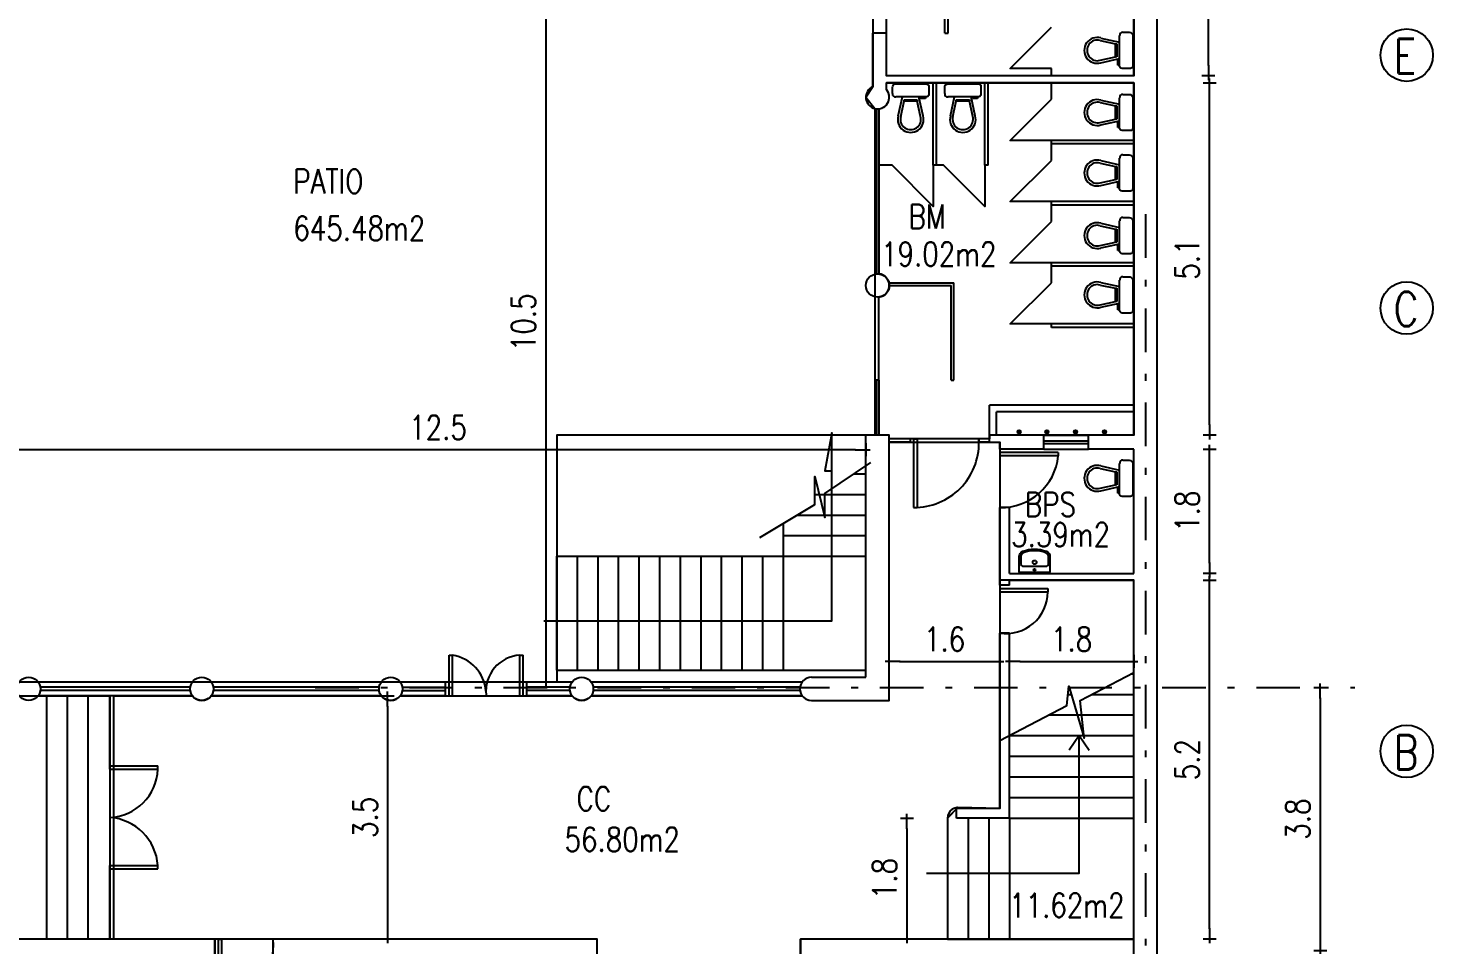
# Model space of a CAD drawing. Extents: x -3099 to -2751, y 5130 to 5248.
# Drawn here: x -3046.69 to -3026.24, y 5175.26 to 5188.6 of the extents above; entities that cross this region are included whole.
import ezdxf

# ---------------------------------------------------------------- set-up
doc = ezdxf.new("R2010")
doc.units = 0
doc.header["$MEASUREMENT"] = 0
doc.linetypes.add('DASHDOT', pattern=[25.4, 12.7, -6.35, 0, -6.35])
doc.layers.get('DEFPOINTS').update_dxf_attribs({"color": 3, "linetype": 'CONTINUOUS', "lineweight": 5})
for name, color, linetype in [('ANTEPECHO', 1, 'CONTINUOUS'), ('COTAS', 7, 'CONTINUOUS'), ('EJE_C', 9, 'DASHDOT'), ('EQUIPAMIENTO', 2, 'CONTINUOUS'), ('ESCALERA', 2, 'CONTINUOUS'), ('MURO', 5, 'CONTINUOUS'), ('PUERTA', 2, 'CONTINUOUS'), ('SUPERF-TEXTO', 2, 'CONTINUOUS'), ('SUPERFICIE', 7, 'CONTINUOUS'), ('TEXTO', 3, 'CONTINUOUS'), ('VENTANA', 2, 'CONTINUOUS')]:
    doc.layers.add(name, color=color, linetype=linetype)
doc.styles.add('cota', font='romans.shx', dxfattribs={"width": 0.8, "height": 0.35})
doc.styles.add('ROMANS', font='romans.shx', dxfattribs={"oblique": 10, "height": 1.3})
doc.styles.add('TEXTO', font='romans.shx', dxfattribs={"width": 0.8, "height": 0.4})
doc.dimstyles.new('ROMANS', dxfattribs={"dimscale": 2, "dimtxt": 0.35, "dimasz": 0.15, "dimexe": 1.25, "dimexo": 0.625, "dimtad": 1, "dimdec": 0, "dimdsep": 46, "dimtxsty": 'cota', "dimcen": 2.5, "dimse1": 1, "dimse2": 1, "dimclrt": 2, "dimadec": 0, "dimazin": 0, "dimtfac": 1, "dimtdec": 0, "dimtmove": 0, "dimatfit": 3, "dimfxl": 0, "dimtolj": 1, "dimtzin": 0, "dimarcsym": 0})

# ---------------------------------------------------------------- blocks, each defined once
blk = doc.blocks.new('COTA_LN')
at = {"layer": 'COTAS'}
for points in [[(-1.05, 0), (0.4, 0)], [(0, 0.63), (0, -0.63)]]:
    blk.add_lwpolyline(points, dxfattribs=at)
at = {"layer": 'COTAS', "color": 20, "const_width": 0.05}
blk.add_lwpolyline([(0, 0.38), (0, -0.38)], dxfattribs=at)
blk = doc.blocks.new('*D28')
at = {"layer": 'COTAS', "color": 0, "lineweight": -2}
blk.add_line((-3046.961, 5196.817), (-3046.961, 5187.497), dxfattribs=at)
at = {"layer": 'DEFPOINTS', "color": 0}
for p in [(-3046.732, 5196.967), (-3046.961, 5187.347), (-3046.172, 5187.347)]:
    blk.add_point(p, dxfattribs=at)
at = {"layer": 'COTAS', "color": 0, "lineweight": -2, "xscale": 0.15, "yscale": 0.15, "zscale": 0.15}
for p, rotation in [((-3046.961, 5196.967), 90), ((-3046.961, 5187.347), 270)]:
    blk.add_blockref('COTA_LN', p, dxfattribs=dict(at, rotation=rotation))
at = {"layer": 'COTAS', "insert": (-3047.286, 5192.157), "char_height": 0.35, "attachment_point": 5, "rotation": 90, "style": 'cota'}
blk.add_mtext('\\A1;9.6', dxfattribs=at)
blk = doc.blocks.new('*D36')
at = {"layer": 'COTAS', "color": 0, "lineweight": -2}
blk.add_line((-3041.459, 5178.738), (-3041.459, 5175.498), dxfattribs=at)
at = {"layer": 'DEFPOINTS', "color": 0}
for p in [(-3041.277, 5178.888), (-3041.459, 5175.348), (-3041.277, 5175.348)]:
    blk.add_point(p, dxfattribs=at)
at = {"layer": 'COTAS', "color": 0, "lineweight": -2, "xscale": 0.15, "yscale": 0.15, "zscale": 0.15}
for p, rotation in [((-3041.459, 5178.888), 90), ((-3041.459, 5175.348), 270)]:
    blk.add_blockref('COTA_LN', p, dxfattribs=dict(at, rotation=rotation))
at = {"layer": 'COTAS', "insert": (-3041.784, 5177.118), "char_height": 0.35, "attachment_point": 5, "rotation": 90, "style": 'cota'}
blk.add_mtext('\\A1;3.5', dxfattribs=at)
blk = doc.blocks.new('*D54')
at = {"layer": 'COTAS', "color": 0, "lineweight": -2}
blk.add_line((-3033.9, 5176.958), (-3033.9, 5175.498), dxfattribs=at)
at = {"layer": 'DEFPOINTS', "color": 0}
for p in [(-3032.407, 5177.108), (-3033.9, 5175.348), (-3032.407, 5175.348)]:
    blk.add_point(p, dxfattribs=at)
at = {"layer": 'COTAS', "color": 0, "lineweight": -2, "xscale": 0.15, "yscale": 0.15, "zscale": 0.15}
for p, rotation in [((-3033.9, 5177.108), 90), ((-3033.9, 5175.348), 270)]:
    blk.add_blockref('COTA_LN', p, dxfattribs=dict(at, rotation=rotation))
at = {"layer": 'COTAS', "insert": (-3034.225, 5176.228), "char_height": 0.35, "attachment_point": 5, "rotation": 90, "style": 'cota'}
blk.add_mtext('\\A1;1.8', dxfattribs=at)
blk = doc.blocks.new('*D55')
at = {"layer": 'COTAS', "color": 0, "lineweight": -2}
blk.add_line((-3034.007, 5179.387), (-3032.697, 5179.387), dxfattribs=at)
at = {"layer": 'DEFPOINTS', "color": 0}
for p in [(-3032.547, 5179.387), (-3034.157, 5178.818), (-3032.547, 5178.818)]:
    blk.add_point(p, dxfattribs=at)
at = {"layer": 'COTAS', "color": 0, "lineweight": -2, "xscale": 0.15, "yscale": 0.15, "zscale": 0.15, "rotation": 180}
blk.add_blockref('COTA_LN', (-3034.157, 5179.387), dxfattribs=at)
at = {"layer": 'COTAS', "color": 0, "lineweight": -2, "xscale": 0.15, "yscale": 0.15, "zscale": 0.15}
blk.add_blockref('COTA_LN', (-3032.547, 5179.387), dxfattribs=at)
at = {"layer": 'COTAS', "insert": (-3033.352, 5179.712), "char_height": 0.35, "attachment_point": 5, "style": 'cota'}
blk.add_mtext('\\A1;1.6', dxfattribs=at)
blk = doc.blocks.new('*D56')
at = {"layer": 'COTAS', "color": 0, "lineweight": -2}
blk.add_line((-3032.257, 5179.387), (-3030.747, 5179.387), dxfattribs=at)
at = {"layer": 'DEFPOINTS', "color": 0}
for p in [(-3032.407, 5179.387), (-3030.597, 5179.387), (-3030.597, 5179.387)]:
    blk.add_point(p, dxfattribs=at)
at = {"layer": 'COTAS', "color": 0, "lineweight": -2, "xscale": 0.15, "yscale": 0.15, "zscale": 0.15, "rotation": 180}
blk.add_blockref('COTA_LN', (-3032.407, 5179.387), dxfattribs=at)
at = {"layer": 'COTAS', "color": 0, "lineweight": -2, "xscale": 0.15, "yscale": 0.15, "zscale": 0.15}
blk.add_blockref('COTA_LN', (-3030.597, 5179.387), dxfattribs=at)
at = {"layer": 'COTAS', "insert": (-3031.502, 5179.712), "char_height": 0.35, "attachment_point": 5, "style": 'cota'}
blk.add_mtext('\\A1;1.8', dxfattribs=at)
blk = doc.blocks.new('*D57')
at = {"layer": 'COTAS', "color": 0, "lineweight": -2}
blk.add_line((-3029.493, 5175.498), (-3029.493, 5180.418), dxfattribs=at)
at = {"layer": 'DEFPOINTS', "color": 0}
for p in [(-3030.597, 5180.568), (-3029.493, 5180.568), (-3030.597, 5175.348)]:
    blk.add_point(p, dxfattribs=at)
at = {"layer": 'COTAS', "color": 0, "lineweight": -2, "xscale": 0.15, "yscale": 0.15, "zscale": 0.15}
for p, rotation in [((-3029.493, 5180.568), 90), ((-3029.493, 5175.348), 270)]:
    blk.add_blockref('COTA_LN', p, dxfattribs=dict(at, rotation=rotation))
at = {"layer": 'COTAS', "insert": (-3029.818, 5177.958), "char_height": 0.35, "attachment_point": 5, "rotation": 90, "style": 'cota'}
blk.add_mtext('\\A1;5.2', dxfattribs=at)
blk = doc.blocks.new('*D58')
at = {"layer": 'COTAS', "color": 0, "lineweight": -2}
blk.add_line((-3029.493, 5180.818), (-3029.493, 5182.328), dxfattribs=at)
at = {"layer": 'DEFPOINTS', "color": 0}
for p in [(-3030.597, 5182.478), (-3029.493, 5182.478), (-3030.597, 5180.668)]:
    blk.add_point(p, dxfattribs=at)
at = {"layer": 'COTAS', "color": 0, "lineweight": -2, "xscale": 0.15, "yscale": 0.15, "zscale": 0.15}
for p, rotation in [((-3029.493, 5182.478), 90), ((-3029.493, 5180.668), 270)]:
    blk.add_blockref('COTA_LN', p, dxfattribs=dict(at, rotation=rotation))
at = {"layer": 'COTAS', "insert": (-3029.818, 5181.573), "char_height": 0.35, "attachment_point": 5, "rotation": 90, "style": 'cota'}
blk.add_mtext('\\A1;1.8', dxfattribs=at)
blk = doc.blocks.new('*D59')
at = {"layer": 'COTAS', "color": 0, "lineweight": -2}
blk.add_line((-3029.494, 5182.828), (-3029.494, 5187.658), dxfattribs=at)
at = {"layer": 'DEFPOINTS', "color": 0}
for p in [(-3030.597, 5187.808), (-3029.494, 5187.808), (-3030.597, 5182.678)]:
    blk.add_point(p, dxfattribs=at)
at = {"layer": 'COTAS', "color": 0, "lineweight": -2, "xscale": 0.15, "yscale": 0.15, "zscale": 0.15}
for p, rotation in [((-3029.494, 5187.808), 90), ((-3029.494, 5182.678), 270)]:
    blk.add_blockref('COTA_LN', p, dxfattribs=dict(at, rotation=rotation))
at = {"layer": 'COTAS', "insert": (-3029.819, 5185.243), "char_height": 0.35, "attachment_point": 5, "rotation": 90, "style": 'cota'}
blk.add_mtext('\\A1;5.1', dxfattribs=at)
blk = doc.blocks.new('*D60')
at = {"layer": 'COTAS', "color": 0, "lineweight": -2}
blk.add_line((-3029.51, 5188.058), (-3029.51, 5192.938), dxfattribs=at)
at = {"layer": 'DEFPOINTS', "color": 0}
for p in [(-3030.597, 5193.088), (-3029.51, 5193.088), (-3030.597, 5187.908)]:
    blk.add_point(p, dxfattribs=at)
at = {"layer": 'COTAS', "color": 0, "lineweight": -2, "xscale": 0.15, "yscale": 0.15, "zscale": 0.15}
for p, rotation in [((-3029.51, 5193.088), 90), ((-3029.51, 5187.908), 270)]:
    blk.add_blockref('COTA_LN', p, dxfattribs=dict(at, rotation=rotation))
at = {"layer": 'COTAS', "insert": (-3029.835, 5190.498), "char_height": 0.35, "attachment_point": 5, "rotation": 90, "style": 'cota'}
blk.add_mtext('\\A1;5.2', dxfattribs=at)
blk = doc.blocks.new('*D66')
at = {"layer": 'COTAS', "color": 0, "lineweight": -2}
blk.add_line((-3034.647, 5182.467), (-3046.805, 5182.467), dxfattribs=at)
at = {"layer": 'DEFPOINTS', "color": 0}
for p in [(-3046.955, 5182.467), (-3046.955, 5180.918), (-3034.497, 5180.918)]:
    blk.add_point(p, dxfattribs=at)
at = {"layer": 'COTAS', "color": 0, "lineweight": -2, "xscale": 0.15, "yscale": 0.15, "zscale": 0.15, "rotation": 180}
blk.add_blockref('COTA_LN', (-3046.955, 5182.467), dxfattribs=at)
at = {"layer": 'COTAS', "color": 0, "lineweight": -2, "xscale": 0.15, "yscale": 0.15, "zscale": 0.15}
blk.add_blockref('COTA_LN', (-3034.497, 5182.467), dxfattribs=at)
at = {"layer": 'COTAS', "insert": (-3040.726, 5182.792), "char_height": 0.35, "attachment_point": 5, "style": 'cota'}
blk.add_mtext('\\A1;12.5', dxfattribs=at)
blk = doc.blocks.new('*D67')
at = {"layer": 'COTAS', "color": 0, "lineweight": -2}
blk.add_line((-3039.157, 5189.408), (-3039.157, 5179.238), dxfattribs=at)
at = {"layer": 'DEFPOINTS', "color": 0}
for p in [(-3040.397, 5189.558), (-3040.615, 5179.088), (-3039.157, 5179.088)]:
    blk.add_point(p, dxfattribs=at)
at = {"layer": 'COTAS', "color": 0, "lineweight": -2, "xscale": 0.15, "yscale": 0.15, "zscale": 0.15}
for p, rotation in [((-3039.157, 5189.558), 90), ((-3039.157, 5179.088), 270)]:
    blk.add_blockref('COTA_LN', p, dxfattribs=dict(at, rotation=rotation))
at = {"layer": 'COTAS', "insert": (-3039.482, 5184.323), "char_height": 0.35, "attachment_point": 5, "rotation": 90, "style": 'cota'}
blk.add_mtext('\\A1;10.5', dxfattribs=at)
blk = doc.blocks.new('*D141')
at = {"layer": 'COTAS', "color": 0, "lineweight": -2}
blk.add_line((-3027.883, 5178.858), (-3027.883, 5175.328), dxfattribs=at)
at = {"layer": 'DEFPOINTS', "color": 0}
for p in [(-3027.378, 5179.008), (-3027.883, 5175.178), (-3027.378, 5175.178)]:
    blk.add_point(p, dxfattribs=at)
at = {"layer": 'COTAS', "color": 0, "lineweight": -2, "xscale": 0.15, "yscale": 0.15, "zscale": 0.15}
for p, rotation in [((-3027.883, 5179.008), 90), ((-3027.883, 5175.178), 270)]:
    blk.add_blockref('COTA_LN', p, dxfattribs=dict(at, rotation=rotation))
at = {"layer": 'COTAS', "insert": (-3028.208, 5177.093), "char_height": 0.35, "attachment_point": 5, "rotation": 90, "style": 'cota'}
blk.add_mtext('\\A1;3.8', dxfattribs=at)

msp = doc.modelspace()

# ---------------------------------------------------------------- hatches: boundary and pattern name
at = {"layer": 'EQUIPAMIENTO'}
h = msp.add_hatch(dxfattribs=at)
h.set_pattern_fill('ANSI31', color=256, scale=0.01, style=0)
h.set_pattern_definition([(45, (-3030.488625, 5168.5772455), (-0.00088388348, 0.00088388348), [])])
h.paths.add_polyline_path([(-3032.242, 5182.728, 1), (-3032.292, 5182.728, 1)])
h = msp.add_hatch(dxfattribs=at)
h.set_pattern_fill('ANSI31', color=256, scale=0.01, style=0)
h.set_pattern_definition([(45, (-3030.084064, 5168.5772455), (-0.00088388348, 0.00088388348), [])])
h.paths.add_polyline_path([(-3031.837, 5182.728, 1), (-3031.887, 5182.728, 1)])
h = msp.add_hatch(dxfattribs=at)
h.set_pattern_fill('ANSI31', color=256, scale=0.01, style=0)
h.set_pattern_definition([(45, (-3029.6674264, 5168.5772455), (-0.00088388348, 0.00088388348), [])])
h.paths.add_polyline_path([(-3031.42, 5182.728, 1), (-3031.47, 5182.728, 1)])
h = msp.add_hatch(dxfattribs=at)
h.set_pattern_fill('ANSI31', color=256, scale=0.01, style=0)
h.set_pattern_definition([(45, (-3029.2447508, 5168.5772455), (-0.00088388348, 0.00088388348), [])])
h.paths.add_polyline_path([(-3030.998, 5182.728, 1), (-3031.048, 5182.728, 1)])

# ---------------------------------------------------------------- linework, layer by layer
at = {"layer": 'ANTEPECHO'}
for p, q in [((-3031.907, 5182.678), (-3031.257, 5182.678)), ((-3031.907, 5182.478), (-3031.257, 5182.478)), ((-3044.302, 5179.088), (-3046.547, 5179.088)), ((-3041.552, 5179.088), (-3044.027, 5179.088)), ((-3040.615, 5179.088), (-3041.277, 5179.088)), ((-3040.615, 5178.888), (-3040.615, 5179.088)), ((-3039.435, 5178.888), (-3039.435, 5179.088)), ((-3038.772, 5179.088), (-3039.435, 5179.088)), ((-3035.425, 5179.088), (-3038.497, 5179.088)), ((-3044.302, 5178.888), (-3046.547, 5178.888)), ((-3041.552, 5178.888), (-3044.027, 5178.888)), ((-3040.615, 5178.888), (-3041.277, 5178.888)), ((-3038.772, 5178.888), (-3039.435, 5178.888)), ((-3035.425, 5178.888), (-3038.497, 5178.888))]:
    msp.add_line(p, q, dxfattribs=at)
at = {"layer": 'COTAS'}
msp.add_lwpolyline([(-3030.597, 5175.008), (-3030.597, 5175.348)], dxfattribs=at)
at = {"layer": 'EJE_C', "ltscale": 0.05}
for p, q in [((-3030.427, 5185.895), (-3030.427, 5166.583)), ((-3042.513, 5179.008), (-3027.378, 5179.008))]:
    msp.add_line(p, q, dxfattribs=at)
at = {"layer": 'EJE_C', "linetype": 'Continuous', "ltscale": 0.05}
for centre in [(-3026.624, 5188.21), (-3026.624, 5184.53), (-3026.624, 5178.08)]:
    msp.add_circle(centre, 0.382, dxfattribs=at)
at = {"layer": 'EQUIPAMIENTO'}
for p, q in [((-3033.347, 5188.528), (-3033.347, 5189.508)), ((-3033.297, 5188.528), (-3033.297, 5189.558)), ((-3033.347, 5188.528), (-3033.297, 5188.528)), ((-3033.517, 5186.608), (-3033.517, 5187.808)), ((-3033.467, 5186.608), (-3033.467, 5187.808)), ((-3032.767, 5186.608), (-3032.767, 5187.808)), ((-3032.717, 5186.608), (-3032.717, 5187.808)), ((-3031.797, 5187.568), (-3031.797, 5187.808)), ((-3030.597, 5186.968), (-3031.797, 5186.968)), ((-3031.797, 5186.678), (-3031.797, 5186.968)), ((-3030.597, 5186.918), (-3031.797, 5186.918)), ((-3034.117, 5186.608), (-3034.307, 5186.608)), ((-3033.367, 5186.608), (-3033.517, 5186.608)), ((-3032.717, 5186.608), (-3032.767, 5186.608)), ((-3030.597, 5186.078), (-3031.797, 5186.078)), ((-3031.797, 5185.788), (-3031.797, 5186.078)), ((-3030.597, 5186.028), (-3031.797, 5186.028)), ((-3030.597, 5185.188), (-3031.797, 5185.188)), ((-3031.797, 5184.898), (-3031.797, 5185.188)), ((-3030.597, 5185.138), (-3031.797, 5185.138)), ((-3030.597, 5184.298), (-3031.797, 5184.298)), ((-3031.797, 5184.248), (-3031.797, 5184.298)), ((-3030.597, 5184.248), (-3031.797, 5184.248)), ((-3030.597, 5183.118), (-3032.697, 5183.118)), ((-3032.697, 5182.578), (-3032.697, 5183.118)), ((-3030.597, 5183.018), (-3032.597, 5183.018)), ((-3032.597, 5182.678), (-3032.597, 5183.018))]:
    msp.add_line(p, q, dxfattribs=at)
at = {"layer": 'EQUIPAMIENTO', "color": 2}
for p, q in [((-3031.086, 5188.423), (-3030.865, 5188.375)), ((-3030.803, 5188.063), (-3030.803, 5188.495)), ((-3031.086, 5188.135), (-3030.865, 5188.183)), ((-3030.865, 5188.183), (-3030.865, 5188.375)), ((-3030.865, 5188.375), (-3030.846, 5188.375)), ((-3030.846, 5188.183), (-3030.865, 5188.183)), ((-3030.846, 5188.375), (-3030.846, 5188.183)), ((-3031.797, 5187.908), (-3031.797, 5188.015)), ((-3030.827, 5188.135), (-3030.803, 5188.135)), ((-3030.827, 5188.063), (-3030.827, 5188.135)), ((-3030.803, 5188.063), (-3030.827, 5188.063)), ((-3033.629, 5187.602), (-3034.061, 5187.602)), ((-3033.701, 5187.578), (-3033.701, 5187.602)), ((-3033.629, 5187.578), (-3033.701, 5187.578)), ((-3033.629, 5187.602), (-3033.629, 5187.578)), ((-3032.87, 5187.602), (-3033.302, 5187.602)), ((-3032.942, 5187.578), (-3032.942, 5187.602)), ((-3032.87, 5187.578), (-3032.942, 5187.578)), ((-3032.87, 5187.602), (-3032.87, 5187.578)), ((-3030.803, 5187.159), (-3030.803, 5187.591)), ((-3033.989, 5187.318), (-3033.941, 5187.539)), ((-3033.941, 5187.539), (-3033.941, 5187.558)), ((-3033.941, 5187.558), (-3033.749, 5187.558)), ((-3033.749, 5187.539), (-3033.941, 5187.539)), ((-3033.749, 5187.558), (-3033.749, 5187.539)), ((-3033.701, 5187.318), (-3033.749, 5187.539)), ((-3033.23, 5187.318), (-3033.182, 5187.539)), ((-3033.182, 5187.539), (-3033.182, 5187.558)), ((-3033.182, 5187.558), (-3032.99, 5187.558)), ((-3032.99, 5187.539), (-3033.182, 5187.539)), ((-3032.99, 5187.558), (-3032.99, 5187.539)), ((-3032.942, 5187.318), (-3032.99, 5187.539)), ((-3031.086, 5187.519), (-3030.865, 5187.471)), ((-3030.865, 5187.279), (-3030.865, 5187.471)), ((-3030.865, 5187.471), (-3030.846, 5187.471)), ((-3030.846, 5187.471), (-3030.846, 5187.279)), ((-3031.086, 5187.231), (-3030.865, 5187.279)), ((-3030.846, 5187.279), (-3030.865, 5187.279)), ((-3030.827, 5187.231), (-3030.803, 5187.231)), ((-3030.827, 5187.159), (-3030.827, 5187.231)), ((-3030.803, 5187.159), (-3030.827, 5187.159)), ((-3031.086, 5186.639), (-3030.865, 5186.591)), ((-3030.865, 5186.399), (-3030.865, 5186.591)), ((-3030.865, 5186.591), (-3030.846, 5186.591)), ((-3030.846, 5186.591), (-3030.846, 5186.399)), ((-3030.803, 5186.279), (-3030.803, 5186.711)), ((-3031.086, 5186.351), (-3030.865, 5186.399)), ((-3030.846, 5186.399), (-3030.865, 5186.399)), ((-3030.827, 5186.351), (-3030.803, 5186.351)), ((-3030.827, 5186.279), (-3030.827, 5186.351)), ((-3030.803, 5186.279), (-3030.827, 5186.279)), ((-3031.086, 5185.728), (-3030.865, 5185.68)), ((-3030.803, 5185.368), (-3030.803, 5185.8)), ((-3030.865, 5185.68), (-3030.846, 5185.68)), ((-3030.865, 5185.488), (-3030.865, 5185.68)), ((-3030.846, 5185.68), (-3030.846, 5185.488)), ((-3031.086, 5185.44), (-3030.865, 5185.488)), ((-3030.846, 5185.488), (-3030.865, 5185.488)), ((-3030.827, 5185.368), (-3030.827, 5185.44)), ((-3030.827, 5185.44), (-3030.803, 5185.44)), ((-3030.803, 5185.368), (-3030.827, 5185.368)), ((-3030.803, 5184.505), (-3030.803, 5184.937)), ((-3031.086, 5184.865), (-3030.865, 5184.817)), ((-3030.865, 5184.625), (-3030.865, 5184.817)), ((-3030.865, 5184.817), (-3030.846, 5184.817)), ((-3030.846, 5184.817), (-3030.846, 5184.625)), ((-3031.086, 5184.577), (-3030.865, 5184.625)), ((-3030.846, 5184.625), (-3030.865, 5184.625)), ((-3030.827, 5184.577), (-3030.803, 5184.577)), ((-3030.827, 5184.505), (-3030.827, 5184.577)), ((-3030.803, 5184.505), (-3030.827, 5184.505)), ((-3030.803, 5181.836), (-3030.803, 5182.268)), ((-3031.086, 5182.196), (-3030.865, 5182.148)), ((-3030.865, 5182.148), (-3030.846, 5182.148)), ((-3030.865, 5181.956), (-3030.865, 5182.148)), ((-3030.846, 5182.148), (-3030.846, 5181.956)), ((-3031.086, 5181.908), (-3030.865, 5181.956)), ((-3030.846, 5181.956), (-3030.865, 5181.956)), ((-3030.827, 5181.836), (-3030.827, 5181.908)), ((-3030.827, 5181.908), (-3030.803, 5181.908)), ((-3030.803, 5181.836), (-3030.827, 5181.836)), ((-3032.241, 5180.915), (-3032.241, 5180.798)), ((-3031.841, 5180.798), (-3031.841, 5180.915)), ((-3032.217, 5180.774), (-3031.865, 5180.774))]:
    msp.add_line(p, q, dxfattribs=at)
at = {"layer": 'EQUIPAMIENTO'}
for points in [[(-3031.797, 5188.015), (-3032.397, 5188.015), (-3031.797, 5188.615)], [(-3031.797, 5186.968), (-3032.397, 5186.968), (-3031.797, 5187.568)], [(-3033.517, 5186.608), (-3033.517, 5186.008), (-3034.117, 5186.608)], [(-3032.767, 5186.608), (-3032.767, 5186.008), (-3033.367, 5186.608)], [(-3031.797, 5186.078), (-3032.397, 5186.078), (-3031.797, 5186.678)], [(-3031.797, 5185.188), (-3032.397, 5185.188), (-3031.797, 5185.788)], [(-3031.797, 5184.298), (-3032.397, 5184.298), (-3031.797, 5184.898)]]:
    msp.add_lwpolyline(points, dxfattribs=at)
at = {"layer": 'EQUIPAMIENTO', "color": 2}
for points in [[(-3031.079, 5188.459), (-3030.803, 5188.399)], [(-3031.079, 5188.099), (-3030.803, 5188.159)], [(-3034.025, 5187.326), (-3033.965, 5187.602)], [(-3033.665, 5187.326), (-3033.725, 5187.602)], [(-3033.266, 5187.326), (-3033.206, 5187.602)], [(-3032.906, 5187.326), (-3032.966, 5187.602)], [(-3031.079, 5187.555), (-3030.803, 5187.495)], [(-3031.079, 5187.195), (-3030.803, 5187.255)], [(-3031.079, 5186.675), (-3030.803, 5186.615)], [(-3031.079, 5186.315), (-3030.803, 5186.375)], [(-3031.079, 5185.764), (-3030.803, 5185.704)], [(-3031.079, 5185.404), (-3030.803, 5185.464)], [(-3031.079, 5184.901), (-3030.803, 5184.841)], [(-3031.079, 5184.541), (-3030.803, 5184.601)], [(-3031.079, 5182.232), (-3030.803, 5182.172)], [(-3031.079, 5181.872), (-3030.803, 5181.932)]]:
    msp.add_lwpolyline(points, dxfattribs=at)
for points in [[(-3030.611, 5188.495), (-3030.611, 5188.051, -0.333333), (-3030.647, 5188.015), (-3030.767, 5188.015, -0.44472), (-3030.803, 5188.063)], [(-3030.755, 5188.543), (-3030.665, 5188.543, -0.388603), (-3030.611, 5188.495)], [(-3034.109, 5187.65), (-3034.109, 5187.74, -0.388603), (-3034.061, 5187.794)], [(-3034.061, 5187.794), (-3033.617, 5187.794, -0.333333), (-3033.581, 5187.758), (-3033.581, 5187.638, -0.44472), (-3033.629, 5187.602)], [(-3033.35, 5187.65), (-3033.35, 5187.74, -0.388603), (-3033.302, 5187.794)], [(-3033.302, 5187.794), (-3032.858, 5187.794, -0.333333), (-3032.822, 5187.758), (-3032.822, 5187.638, -0.44472), (-3032.87, 5187.602)], [(-3030.611, 5187.591), (-3030.611, 5187.147, -0.333333), (-3030.647, 5187.111), (-3030.767, 5187.111, -0.44472), (-3030.803, 5187.159)], [(-3030.755, 5187.639), (-3030.665, 5187.639, -0.388603), (-3030.611, 5187.591)], [(-3030.755, 5186.759), (-3030.665, 5186.759, -0.388603), (-3030.611, 5186.711)], [(-3030.611, 5186.711), (-3030.611, 5186.267, -0.333333), (-3030.647, 5186.231), (-3030.767, 5186.231, -0.44472), (-3030.803, 5186.279)], [(-3030.611, 5185.8), (-3030.611, 5185.356, -0.333333), (-3030.647, 5185.32), (-3030.767, 5185.32, -0.44472), (-3030.803, 5185.368)], [(-3030.755, 5185.848), (-3030.665, 5185.848, -0.388603), (-3030.611, 5185.8)], [(-3030.611, 5184.937), (-3030.611, 5184.493, -0.333333), (-3030.647, 5184.457), (-3030.767, 5184.457, -0.44472), (-3030.803, 5184.505)], [(-3030.755, 5184.985), (-3030.665, 5184.985, -0.388603), (-3030.611, 5184.937)], [(-3030.611, 5182.268), (-3030.611, 5181.824, -0.333333), (-3030.647, 5181.788), (-3030.767, 5181.788, -0.44472), (-3030.803, 5181.836)], [(-3030.755, 5182.316), (-3030.665, 5182.316, -0.388603), (-3030.611, 5182.268)]]:
    msp.add_lwpolyline(points, format="xyb", dxfattribs=at)
msp.add_lwpolyline([(-3032.265, 5180.69), (-3032.265, 5180.915, -0.310029), (-3032.214, 5180.99, -0.186244), (-3031.868, 5180.99, -0.310029), (-3031.817, 5180.915), (-3031.817, 5180.69, -0.414214), (-3031.825, 5180.682), (-3032.257, 5180.682, -0.414214)], format="xyb", close=True, dxfattribs=at)
at = {"layer": 'EQUIPAMIENTO'}
for centre in [(-3032.267, 5182.728), (-3031.862, 5182.728), (-3031.445, 5182.728), (-3031.023, 5182.728)]:
    msp.add_circle(centre, 0.025, dxfattribs=at)
at = {"layer": 'EQUIPAMIENTO', "color": 2}
for centre, radius in [((-3032.041, 5180.83), 0.028), ((-3032.041, 5180.72), 0.014)]:
    msp.add_circle(centre, radius, dxfattribs=at)
for centre, radius, start, end in [((-3031.131, 5188.279), 0.188, 73.7398, 286.2602), ((-3031.128, 5188.279), 0.15, 73.7398, 286.2602), ((-3030.762, 5188.502), 0.0412, 79.5085, 190.4915), ((-3034.068, 5187.642), 0.0412, 169.5085, 280.4915), ((-3033.309, 5187.642), 0.0412, 169.5085, 280.4915), ((-3031.131, 5187.375), 0.188, 73.7398, 286.2602), ((-3030.762, 5187.599), 0.0412, 79.5085, 190.4915), ((-3031.128, 5187.375), 0.15, 73.7398, 286.2602), ((-3033.845, 5187.273), 0.188, 163.7398, 16.2602), ((-3033.845, 5187.276), 0.15, 163.7398, 16.2602), ((-3033.086, 5187.273), 0.188, 163.7398, 16.2602), ((-3033.086, 5187.276), 0.15, 163.7398, 16.2602), ((-3030.762, 5186.719), 0.0412, 79.5085, 190.4915), ((-3031.131, 5186.495), 0.188, 73.7398, 286.2602), ((-3031.128, 5186.495), 0.15, 73.7398, 286.2602), ((-3031.131, 5185.584), 0.188, 73.7398, 286.2602), ((-3031.128, 5185.584), 0.15, 73.7398, 286.2602), ((-3030.762, 5185.808), 0.0412, 79.5085, 190.4915), ((-3031.131, 5184.721), 0.188, 73.7398, 286.2602), ((-3030.762, 5184.945), 0.0412, 79.5085, 190.4915), ((-3031.128, 5184.721), 0.15, 73.7398, 286.2602), ((-3030.762, 5182.276), 0.0412, 79.5085, 190.4915), ((-3031.131, 5182.052), 0.188, 73.7398, 286.2602), ((-3031.128, 5182.052), 0.15, 73.7398, 286.2602), ((-3032.185, 5180.915), 0.056, 111.0996, 179.9994), ((-3032.041, 5180.542), 0.456, 68.8992, 111.0996), ((-3031.897, 5180.915), 0.056, 359.9994, 68.8992), ((-3032.217, 5180.798), 0.024, 179.9994, 269.9994), ((-3031.865, 5180.798), 0.024, 269.9994, 359.9994)]:
    msp.add_arc(centre, radius, start, end, dxfattribs=at)
at = {"layer": 'ESCALERA'}
for p, q in [((-3034.157, 5184.898), (-3033.217, 5184.898)), ((-3034.157, 5184.858), (-3033.257, 5184.858)), ((-3033.257, 5183.478), (-3033.257, 5184.858)), ((-3033.217, 5183.478), (-3033.217, 5184.898)), ((-3033.257, 5183.478), (-3033.217, 5183.478)), ((-3034.668, 5182.118), (-3034.497, 5182.118)), ((-3035.239, 5181.818), (-3034.497, 5181.818)), ((-3035.496, 5181.518), (-3034.497, 5181.518)), ((-3035.697, 5179.258), (-3035.697, 5181.397)), ((-3035.697, 5181.218), (-3034.497, 5181.218)), ((-3038.997, 5180.918), (-3034.497, 5180.918)), ((-3038.997, 5179.258), (-3038.997, 5180.918)), ((-3038.697, 5179.258), (-3038.697, 5180.918)), ((-3038.397, 5179.258), (-3038.397, 5180.918)), ((-3038.097, 5179.258), (-3038.097, 5180.918)), ((-3037.797, 5179.258), (-3037.797, 5180.918)), ((-3037.497, 5179.258), (-3037.497, 5180.918)), ((-3037.197, 5179.258), (-3037.197, 5180.918)), ((-3036.897, 5179.258), (-3036.897, 5180.918)), ((-3036.597, 5179.258), (-3036.597, 5180.918)), ((-3036.297, 5179.258), (-3036.297, 5180.918)), ((-3035.997, 5179.258), (-3035.997, 5180.918)), ((-3038.997, 5179.258), (-3034.497, 5179.258)), ((-3030.628, 5179.208), (-3030.597, 5179.208)), ((-3046.425, 5178.888), (-3046.425, 5175.348)), ((-3046.125, 5178.888), (-3046.125, 5175.348)), ((-3045.825, 5178.888), (-3045.825, 5175.348)), ((-3031.557, 5178.908), (-3031.509, 5178.908)), ((-3031.205, 5178.908), (-3030.597, 5178.908)), ((-3031.841, 5178.608), (-3030.597, 5178.608)), ((-3032.407, 5178.308), (-3030.597, 5178.308)), ((-3032.407, 5178.008), (-3030.597, 5178.008)), ((-3032.407, 5177.708), (-3030.597, 5177.708)), ((-3032.407, 5177.408), (-3030.597, 5177.408)), ((-3033.307, 5177.108), (-3033.307, 5175.348)), ((-3033.007, 5177.108), (-3033.007, 5175.348)), ((-3032.707, 5177.108), (-3032.707, 5175.348)), ((-3032.407, 5177.108), (-3032.407, 5175.348)), ((-3032.407, 5177.108), (-3030.597, 5177.108))]:
    msp.add_line(p, q, dxfattribs=at)
at = {"layer": 'ESCALERA', "color": 3}
for points in [[(-3039.186, 5179.98), (-3034.993, 5179.98), (-3034.993, 5182.713), (-3035.095, 5182.16), (-3034.993, 5182.16)], [(-3033.615, 5176.308), (-3031.394, 5176.308), (-3031.394, 5178.308)], [(-3031.394, 5178.308), (-3031.538, 5178.094)], [(-3031.394, 5178.308), (-3031.249, 5178.094)]]:
    msp.add_lwpolyline(points, dxfattribs=at)
at = {"layer": 'ESCALERA'}
msp.add_lwpolyline([(-3036.04, 5181.192), (-3035.239, 5181.672), (-3035.239, 5182.079), (-3035.094, 5181.483), (-3035.094, 5181.832), (-3034.424, 5182.282)], dxfattribs=at)
msp.add_arc((-3033.157, 5177.112), 0.15, 64.5245, 181.7271, dxfattribs=at)
at = {"layer": 'MURO'}
for p, q in [((-3030.257, 5168.708), (-3030.257, 5195.488)), ((-3030.597, 5187.908), (-3030.597, 5193.088)), ((-3034.397, 5187.753), (-3034.397, 5188.528)), ((-3034.197, 5188.528), (-3034.397, 5188.528)), ((-3034.197, 5187.908), (-3034.197, 5188.528)), ((-3030.597, 5187.908), (-3034.197, 5187.908)), ((-3030.597, 5187.808), (-3034.197, 5187.808)), ((-3034.197, 5187.707), (-3034.197, 5187.808)), ((-3030.597, 5182.678), (-3030.597, 5187.808)), ((-3034.497, 5179.158), (-3034.497, 5182.678)), ((-3034.157, 5182.678), (-3034.497, 5182.678)), ((-3034.157, 5178.818), (-3034.157, 5182.678)), ((-3031.907, 5182.678), (-3032.597, 5182.678)), ((-3031.907, 5182.478), (-3031.907, 5182.678)), ((-3030.597, 5182.678), (-3031.257, 5182.678)), ((-3031.257, 5182.478), (-3031.257, 5182.678)), ((-3032.697, 5182.578), (-3032.547, 5182.578)), ((-3032.547, 5182.478), (-3032.547, 5182.578)), ((-3031.907, 5182.478), (-3032.547, 5182.478)), ((-3030.597, 5182.478), (-3031.257, 5182.478)), ((-3030.597, 5180.668), (-3030.597, 5182.478)), ((-3032.547, 5180.498), (-3032.547, 5181.628)), ((-3032.407, 5181.628), (-3032.547, 5181.628)), ((-3032.407, 5180.668), (-3032.407, 5181.628)), ((-3032.407, 5180.668), (-3030.597, 5180.668)), ((-3032.407, 5180.498), (-3032.547, 5180.498)), ((-3032.407, 5180.568), (-3030.597, 5180.568)), ((-3032.407, 5180.498), (-3032.407, 5180.568)), ((-3030.597, 5175.348), (-3030.597, 5180.568)), ((-3032.547, 5177.248), (-3032.547, 5179.798)), ((-3032.407, 5179.798), (-3032.547, 5179.798)), ((-3032.407, 5177.108), (-3032.407, 5179.798)), ((-3035.287, 5179.158), (-3034.497, 5179.158)), ((-3035.287, 5178.818), (-3034.157, 5178.818)), ((-3033.177, 5177.108), (-3033.177, 5177.248)), ((-3032.547, 5177.248), (-3033.177, 5177.248)), ((-3032.407, 5177.108), (-3033.177, 5177.108)), ((-3043.977, 5175.348), (-3052.195, 5175.348)), ((-3043.977, 5175.008), (-3043.977, 5175.348)), ((-3038.407, 5175.348), (-3043.127, 5175.348)), ((-3043.127, 5175.008), (-3043.127, 5175.348)), ((-3038.407, 5174.608), (-3038.407, 5175.348)), ((-3030.597, 5175.348), (-3035.447, 5175.348)), ((-3035.447, 5174.608), (-3035.447, 5175.348))]:
    msp.add_line(p, q, dxfattribs=at)
at = {"layer": 'MURO', "color": 1}
for p, q in [((-3034.347, 5187.428), (-3034.347, 5185.027)), ((-3034.307, 5187.428), (-3034.307, 5185.027)), ((-3034.347, 5183.478), (-3034.347, 5182.678)), ((-3034.307, 5183.478), (-3034.347, 5183.478)), ((-3034.307, 5183.478), (-3034.307, 5182.678))]:
    msp.add_line(p, q, dxfattribs=at)
at = {"layer": 'MURO'}
for centre in [(-3034.327, 5184.858), (-3046.685, 5178.988), (-3044.165, 5178.988), (-3041.415, 5178.988), (-3038.635, 5178.988)]:
    msp.add_circle(centre, 0.17, dxfattribs=at)
for centre, start, end in [((-3034.327, 5187.598), 114.3157, 40.1192), ((-3035.287, 5178.988), 90, 270)]:
    msp.add_arc(centre, 0.17, start, end, dxfattribs=at)
at = {"layer": 'PUERTA'}
for p, q in [((-3033.852, 5182.628), (-3034.157, 5182.628)), ((-3033.852, 5182.578), (-3034.157, 5182.578)), ((-3033.852, 5182.628), (-3033.852, 5182.578)), ((-3033.802, 5182.628), (-3033.802, 5181.628)), ((-3033.802, 5182.628), (-3033.752, 5182.628)), ((-3033.752, 5182.628), (-3033.752, 5181.628)), ((-3032.852, 5182.628), (-3032.852, 5182.578)), ((-3032.697, 5182.628), (-3032.852, 5182.628)), ((-3032.697, 5182.578), (-3032.852, 5182.578)), ((-3031.697, 5182.428), (-3032.547, 5182.428)), ((-3032.547, 5182.428), (-3032.547, 5182.378)), ((-3031.697, 5182.378), (-3032.547, 5182.378)), ((-3031.697, 5182.428), (-3031.697, 5182.378)), ((-3033.802, 5181.628), (-3033.752, 5181.628)), ((-3032.547, 5180.448), (-3031.847, 5180.448)), ((-3032.547, 5180.448), (-3032.547, 5180.398)), ((-3031.847, 5180.448), (-3031.847, 5180.398)), ((-3032.547, 5180.398), (-3031.847, 5180.398)), ((-3040.565, 5178.888), (-3040.565, 5179.478)), ((-3040.565, 5179.478), (-3040.515, 5179.478)), ((-3040.515, 5178.888), (-3040.515, 5179.478)), ((-3039.535, 5178.888), (-3039.535, 5179.478)), ((-3039.535, 5179.478), (-3039.485, 5179.478)), ((-3039.485, 5178.888), (-3039.485, 5179.478)), ((-3044.333, 5179.013), (-3046.517, 5179.013)), ((-3041.583, 5179.013), (-3043.997, 5179.013)), ((-3041.247, 5179.013), (-3040.615, 5179.013)), ((-3038.805, 5179.013), (-3039.435, 5179.013)), ((-3044.333, 5178.963), (-3046.517, 5178.963)), ((-3045.505, 5177.818), (-3045.505, 5178.888)), ((-3045.445, 5177.868), (-3045.445, 5178.888)), ((-3041.583, 5178.963), (-3043.997, 5178.963)), ((-3041.247, 5178.963), (-3040.615, 5178.963)), ((-3040.565, 5178.888), (-3040.515, 5178.888)), ((-3039.535, 5178.888), (-3039.485, 5178.888)), ((-3038.805, 5178.963), (-3039.435, 5178.963)), ((-3045.505, 5177.868), (-3044.805, 5177.868)), ((-3045.505, 5177.818), (-3044.805, 5177.818)), ((-3044.805, 5177.818), (-3044.805, 5177.868)), ((-3045.505, 5175.348), (-3045.505, 5176.418)), ((-3045.505, 5176.418), (-3044.805, 5176.418)), ((-3045.505, 5176.368), (-3044.805, 5176.368)), ((-3045.445, 5175.348), (-3045.445, 5176.368)), ((-3044.805, 5176.368), (-3044.805, 5176.418)), ((-3043.927, 5175.348), (-3043.927, 5174.498)), ((-3043.927, 5175.348), (-3043.877, 5175.348)), ((-3043.877, 5175.348), (-3043.877, 5174.498))]:
    msp.add_line(p, q, dxfattribs=at)
msp.add_lwpolyline([(-3032.547, 5178.237), (-3031.573, 5178.748), (-3031.545, 5179.028), (-3031.321, 5178.272), (-3031.377, 5178.818), (-3030.597, 5179.224)], dxfattribs=at)
for centre, radius, start, end in [((-3033.794, 5182.57), 0.943, 272.5192, 3.5064), ((-3032.527, 5182.461), 0.834, 268.5799, 354.2675), ((-3032.459, 5180.403), 0.611, 261.6617, 359.5409), ((-3040.602, 5178.908), 0.576, 4.7212, 81.278), ((-3039.505, 5178.956), 0.523, 93.283, 186.2165), ((-3045.533, 5177.846), 0.729, 272.2385, 357.7615), ((-3045.56, 5176.362), 0.758, 4.2054, 85.7946), ((-3043.869, 5175.245), 0.748, 269.3496, 7.3581)]:
    msp.add_arc(centre, radius, start, end, dxfattribs=at)
at = {"layer": 'SUPERFICIE'}
for points in [[(-3034.347, 5182.678), (-3038.997, 5182.678), (-3038.997, 5179.088), (-3046.955, 5179.088), (-3046.955, 5198.268), (-3047.825, 5198.268), (-3047.825, 5224.298), (-3030.656, 5224.298), (-3030.457, 5195.488), (-3034.627, 5195.488), (-3034.627, 5195.998), (-3040.497, 5195.998), (-3040.497, 5189.558), (-3034.397, 5189.558), (-3034.397, 5187.753), (-3034.497, 5187.598), (-3034.365, 5187.432), (-3034.365, 5182.678)], [(-3045.505, 5178.888), (-3045.505, 5175.348), (-3059.735, 5175.348), (-3059.735, 5197.928), (-3056.965, 5197.928), (-3056.965, 5196.438), (-3058.303, 5196.438), (-3058.305, 5194.168), (-3058.305, 5191.158), (-3056.405, 5191.158), (-3056.405, 5191.328), (-3054.365, 5191.328), (-3054.365, 5191.158), (-3048.785, 5191.158), (-3046.985, 5191.158), (-3046.985, 5188.708), (-3048.485, 5188.708), (-3048.485, 5188.458), (-3047.385, 5188.458), (-3047.385, 5179.088), (-3048.225, 5179.088), (-3048.225, 5178.888), (-3045.505, 5178.888)], [(-3033.307, 5175.348), (-3030.597, 5175.348), (-3030.597, 5180.568), (-3032.407, 5180.568), (-3032.547, 5180.568), (-3032.547, 5177.248), (-3033.157, 5177.262), (-3033.307, 5177.108), (-3033.307, 5175.348), (-3030.597, 5175.348)], [(-3046.667, 5175.008), (-3046.667, 5172.428), (-3042.927, 5172.428), (-3042.927, 5175.008), (-3043.127, 5175.008), (-3043.127, 5175.348), (-3043.977, 5175.348), (-3043.977, 5175.008), (-3046.667, 5175.008)]]:
    msp.add_lwpolyline(points, dxfattribs=at)
for points in [[(-3034.197, 5190.23, 0.509175), (-3034.197, 5190.505), (-3034.197, 5192.95, 0.239932), (-3034.127, 5193.088), (-3030.597, 5193.088), (-3030.597, 5187.908), (-3034.197, 5187.908)], [(-3034.307, 5184.689, 0.888523), (-3034.307, 5185.027), (-3034.307, 5187.429, 0.597083), (-3034.197, 5187.707), (-3034.197, 5187.808), (-3030.597, 5187.808), (-3030.597, 5182.678), (-3032.697, 5182.678), (-3032.697, 5182.628), (-3034.157, 5182.628), (-3034.157, 5182.678), (-3034.307, 5182.678)]]:
    msp.add_lwpolyline(points, format="xyb", close=True, dxfattribs=at)
msp.add_lwpolyline([(-3038.407, 5174.608), (-3038.407, 5175.348), (-3045.445, 5175.348), (-3045.445, 5178.888), (-3044.302, 5178.888, 0.509175), (-3044.027, 5178.888), (-3041.552, 5178.888, 0.509175), (-3041.277, 5178.888), (-3038.772, 5178.888, 0.509175), (-3038.497, 5178.888), (-3035.425, 5178.888, 0.239932), (-3035.287, 5178.818), (-3034.157, 5178.818), (-3034.157, 5182.578), (-3032.547, 5182.578), (-3032.547, 5177.248), (-3033.157, 5177.262), (-3033.307, 5177.112), (-3033.307, 5175.348), (-3035.447, 5175.348), (-3035.447, 5173.278)], format="xyb", dxfattribs=at)
at = {"layer": 'VENTANA'}
for p, q in [((-3031.907, 5182.598), (-3031.257, 5182.598)), ((-3031.907, 5182.558), (-3031.257, 5182.558)), ((-3035.457, 5179.013), (-3038.467, 5179.013)), ((-3035.457, 5178.963), (-3038.467, 5178.963))]:
    msp.add_line(p, q, dxfattribs=at)

# ---------------------------------------------------------------- texts
at = {"layer": 'EJE_C', "ltscale": 0.05, "style": 'ROMANS', "width": 0.8}
for s, p in [('E', (-3026.814, 5187.945)), ('C', (-3026.814, 5184.265)), ('B', (-3026.814, 5177.815))]:
    msp.add_text(s, height=0.5, dxfattribs=at).set_placement(p)
at = {"layer": 'SUPERF-TEXTO', "style": 'TEXTO', "width": 0.8}
for s, p in [('645.48m2', (-3042.832, 5185.515)), ('19.02m2', (-3034.276, 5185.14)), ('3.39m2', (-3032.382, 5181.058)), ('56.80m2', (-3038.884, 5176.623)), ('11.62m2', (-3032.412, 5175.663))]:
    msp.add_text(s, height=0.35, dxfattribs=at).set_placement(p)
at = {"layer": 'TEXTO', "style": 'TEXTO', "width": 0.8}
for s, p in [('PATIO', (-3042.832, 5186.199)), ('BM', (-3033.876, 5185.686)), ('BPS', (-3032.182, 5181.498)), ('CC', (-3038.708, 5177.215))]:
    msp.add_text(s, height=0.35, dxfattribs=at).set_placement(p)

# ---------------------------------------------------------------- dimensions: what is measured, and where the dimension line sits
at = {"layer": 'COTAS'}
for base, p1, p2, override, picture, middle in [((-3046.961, 5187.347), (-3046.732, 5196.967), (-3046.172, 5187.347), {"dimscale": 1, "dimexe": 0.15, "dimexo": 0.2, "dimgap": 0.15, "dimdec": 1, "dimzin": 9, "dimblk": 'COTA_LN', "dimcen": 1, "dimclrt": 256, "dimadec": 1, "dimtm": 1e-09, "dimtdec": 1, "dimtmove": 1, "dimldrblk": 'COTA_LN'}, '*D28', (-3047.286, 5192.157)), ((-3029.51, 5193.088), (-3030.597, 5187.908), (-3030.597, 5193.088), {"dimscale": 1, "dimexe": 0.15, "dimexo": 0.2, "dimgap": 0.15, "dimdec": 1, "dimzin": 9, "dimblk": 'COTA_LN', "dimcen": 1, "dimclrt": 256, "dimadec": 1, "dimtm": 1e-09, "dimtdec": 1, "dimldrblk": 'COTA_LN'}, '*D60', (-3029.835, 5190.498)), ((-3039.157, 5179.088), (-3040.397, 5189.558), (-3040.615, 5179.088), {"dimscale": 1, "dimexe": 0.15, "dimexo": 0.2, "dimgap": 0.15, "dimdec": 1, "dimzin": 9, "dimblk": 'COTA_LN', "dimcen": 1, "dimclrt": 256, "dimadec": 1, "dimtm": 1e-09, "dimtdec": 1, "dimldrblk": 'COTA_LN'}, '*D67', (-3039.482, 5184.323)), ((-3029.494, 5187.808), (-3030.597, 5182.678), (-3030.597, 5187.808), {"dimscale": 1, "dimexe": 0.15, "dimexo": 0.2, "dimgap": 0.15, "dimdec": 1, "dimzin": 9, "dimblk": 'COTA_LN', "dimcen": 1, "dimclrt": 256, "dimadec": 1, "dimtm": 1e-09, "dimtdec": 1, "dimldrblk": 'COTA_LN'}, '*D59', (-3029.819, 5185.243)), ((-3029.493, 5182.478), (-3030.597, 5180.668), (-3030.597, 5182.478), {"dimscale": 1, "dimexe": 0.15, "dimexo": 0.2, "dimgap": 0.15, "dimdec": 1, "dimzin": 9, "dimblk": 'COTA_LN', "dimcen": 1, "dimclrt": 256, "dimadec": 1, "dimtm": 1e-09, "dimtdec": 1, "dimldrblk": 'COTA_LN'}, '*D58', (-3029.818, 5181.573)), ((-3029.493, 5180.568), (-3030.597, 5175.348), (-3030.597, 5180.568), {"dimscale": 1, "dimexe": 0.15, "dimexo": 0.2, "dimgap": 0.15, "dimdec": 1, "dimzin": 9, "dimblk": 'COTA_LN', "dimcen": 1, "dimclrt": 256, "dimadec": 1, "dimtm": 1e-09, "dimtdec": 1, "dimldrblk": 'COTA_LN'}, '*D57', (-3029.818, 5177.958)), ((-3027.883, 5175.178), (-3027.378, 5179.008), (-3027.378, 5175.178), {"dimscale": 1, "dimexe": 0.15, "dimexo": 0.2, "dimgap": 0.15, "dimdec": 1, "dimzin": 9, "dimblk": 'COTA_LN', "dimcen": 1, "dimclrt": 256, "dimadec": 1, "dimtm": 1e-09, "dimtdec": 1, "dimldrblk": 'COTA_LN'}, '*D141', (-3028.208, 5177.093)), ((-3041.459, 5175.348), (-3041.277, 5178.888), (-3041.277, 5175.348), {"dimscale": 1, "dimexe": 0.15, "dimexo": 0.2, "dimgap": 0.15, "dimdec": 1, "dimzin": 9, "dimblk": 'COTA_LN', "dimcen": 1, "dimclrt": 256, "dimadec": 1, "dimtm": 1e-09, "dimtdec": 1, "dimldrblk": 'COTA_LN'}, '*D36', (-3041.784, 5177.118)), ((-3033.9, 5175.348), (-3032.407, 5177.108), (-3032.407, 5175.348), {"dimscale": 1, "dimexe": 0.15, "dimexo": 0.2, "dimgap": 0.15, "dimdec": 1, "dimzin": 9, "dimblk": 'COTA_LN', "dimcen": 1, "dimclrt": 256, "dimadec": 1, "dimtm": 1e-09, "dimtdec": 1, "dimldrblk": 'COTA_LN'}, '*D54', (-3034.225, 5176.228))]:
    dim = msp.add_linear_dim(base=base, p1=p1, p2=p2, angle=90, dimstyle='ROMANS', override=override, dxfattribs=at)
    dim.commit()
    dim.dimension.update_dxf_attribs({"geometry": picture, "text_midpoint": middle})
for base, p1, p2, picture, middle in [((-3046.955, 5182.467), (-3034.497, 5180.918), (-3046.955, 5180.918), '*D66', (-3040.726, 5182.792)), ((-3032.547, 5179.387), (-3034.157, 5178.818), (-3032.547, 5178.818), '*D55', (-3033.352, 5179.712)), ((-3030.597, 5179.387), (-3032.407, 5179.387), (-3030.597, 5179.387), '*D56', (-3031.502, 5179.712))]:
    dim = msp.add_linear_dim(base=base, p1=p1, p2=p2, dimstyle='ROMANS', override={"dimscale": 1, "dimexe": 0.15, "dimexo": 0.2, "dimgap": 0.15, "dimdec": 1, "dimzin": 9, "dimblk": 'COTA_LN', "dimcen": 1, "dimclrt": 256, "dimadec": 1, "dimtm": 1e-09, "dimtdec": 1, "dimldrblk": 'COTA_LN'}, dxfattribs=at)
    dim.commit()
    dim.dimension.update_dxf_attribs({"geometry": picture, "text_midpoint": middle})

doc.saveas('drawing.dxf')
